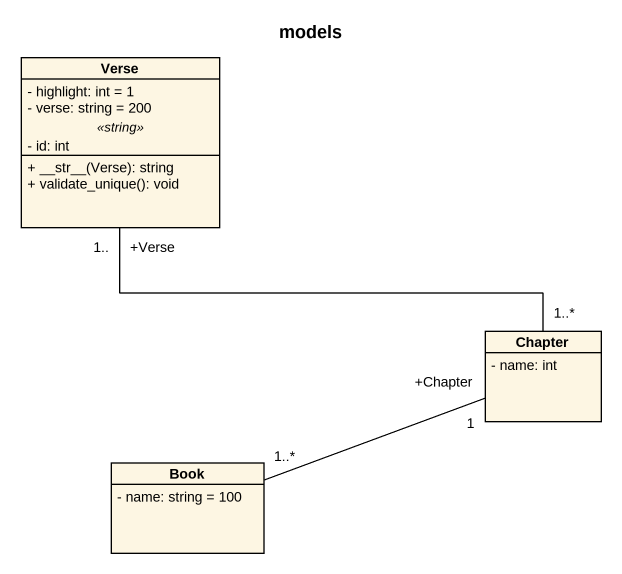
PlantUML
@startuml
title models
hide circle
hide empty members
skinparam classAttributeIconSize 0
class Verse {
  - highlight: int = 1
  - verse: string = 200
  .. <<string>> ..
  - id: int
  --
  + ~__str~__(Verse): string
  + validate_unique(): void
}
class Chapter {
  - name: int
}
class Book {
  - name: string = 100
}
Chapter "1..*" -left- "+Verse\n1.." Verse
Book "1..*" -right- "+Chapter\n1" Chapter
@enduml
